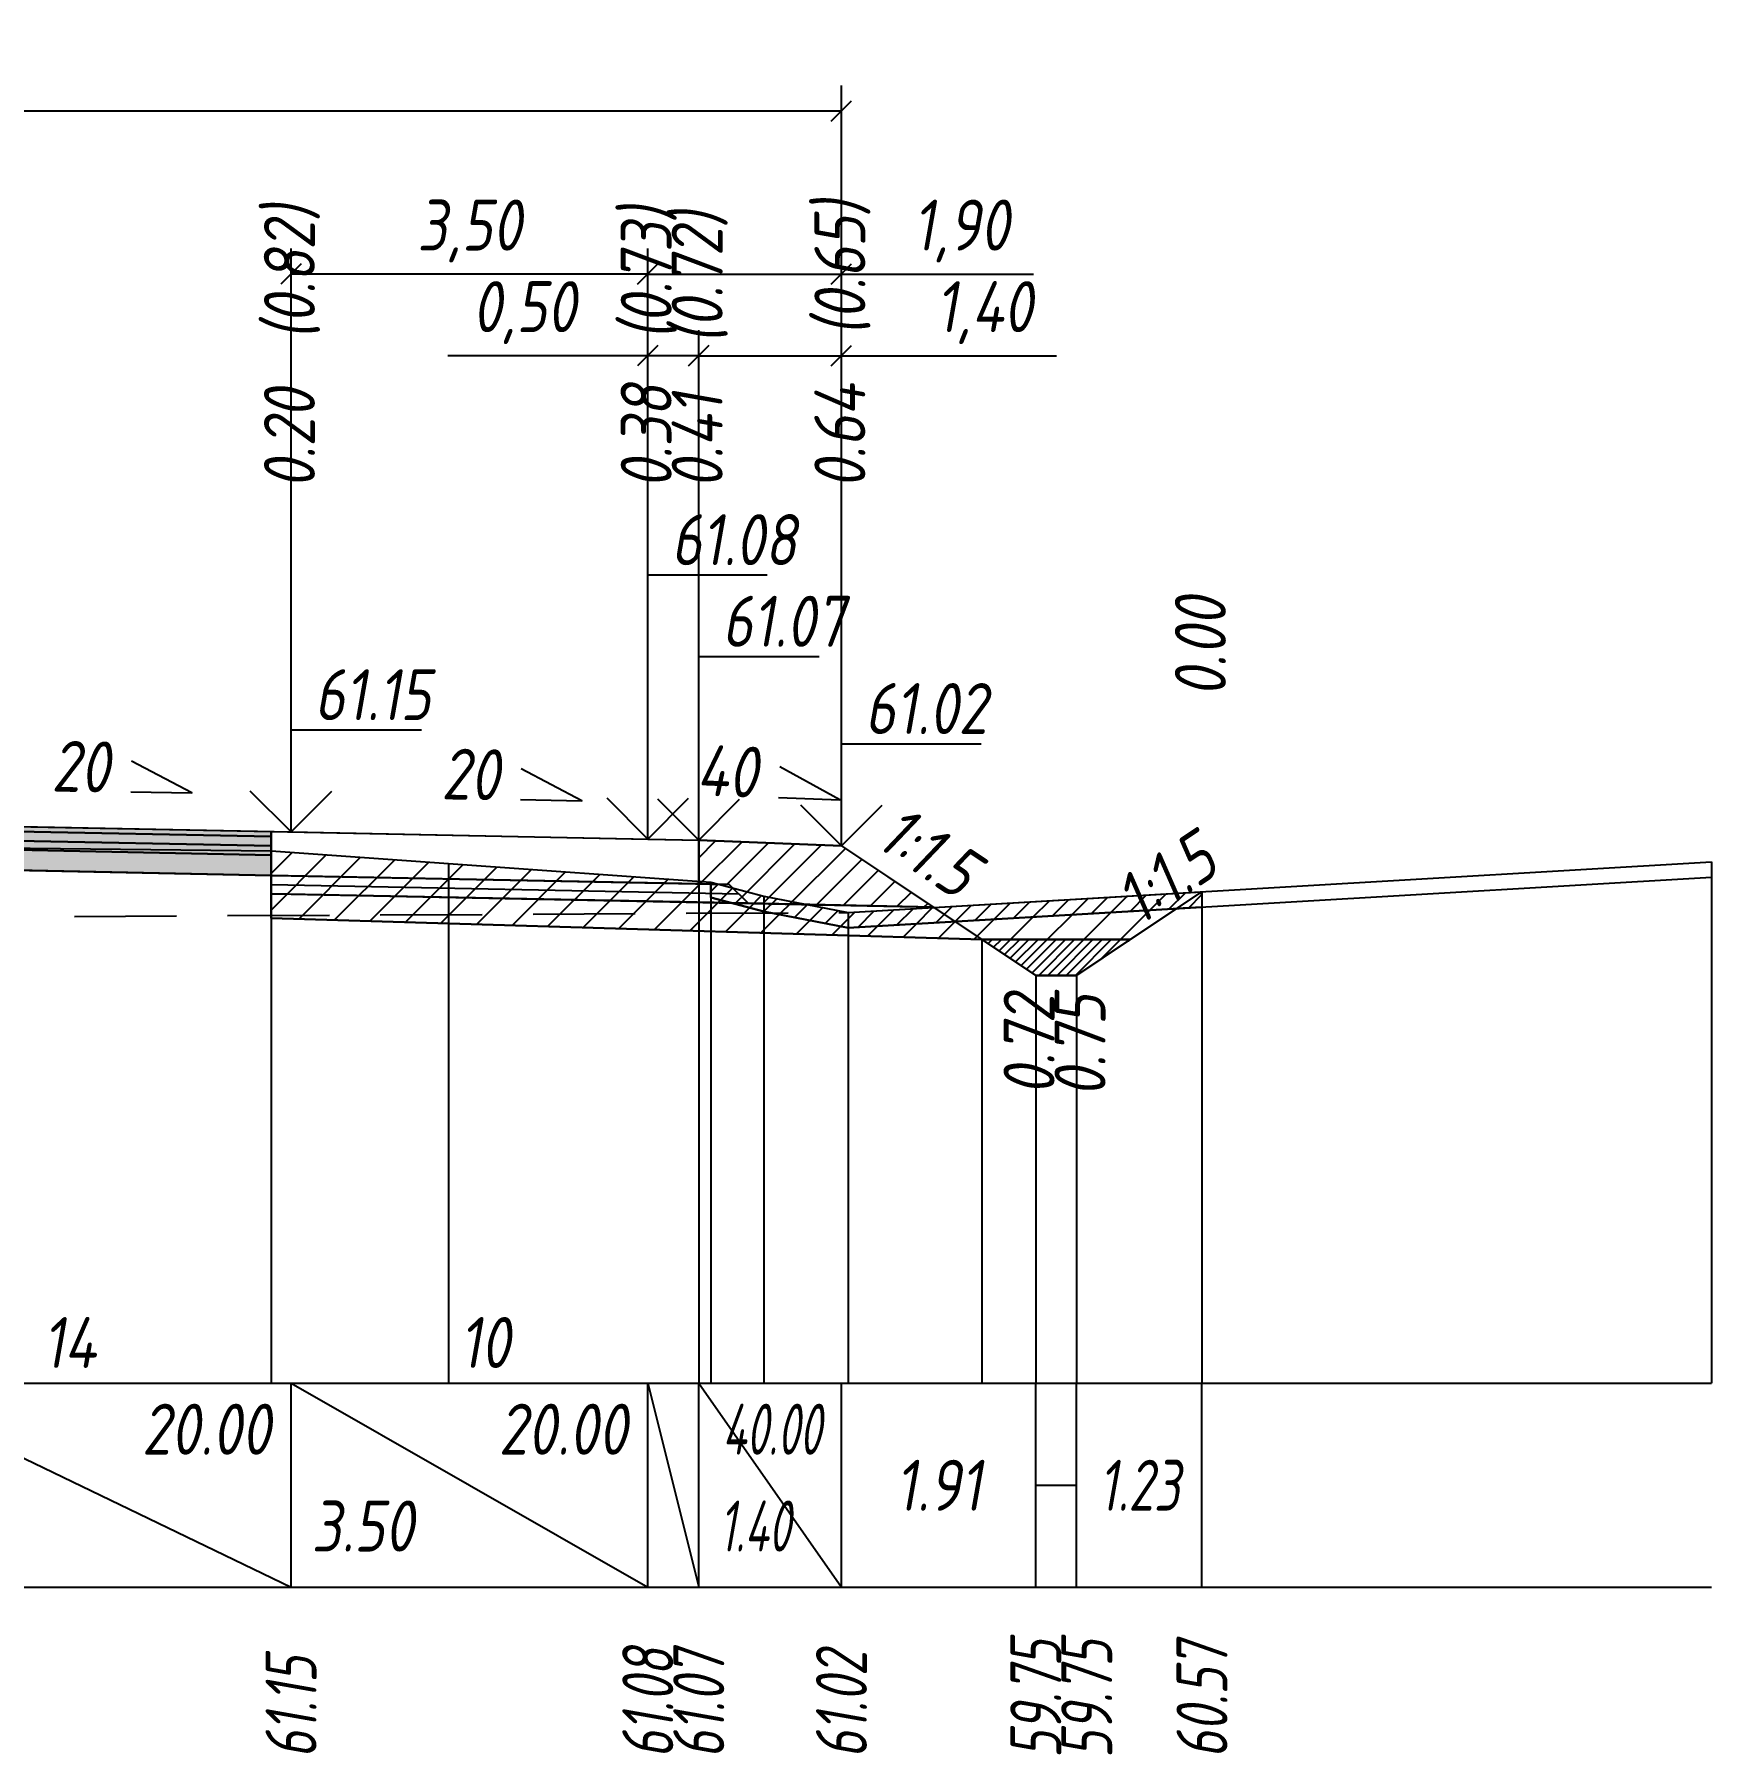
# Model space of a CAD drawing. Extents: x -717 to 1451, y -133302 to 233.
# Drawn here: x 166.6 to 248.8, y -53089.2 to -53004.9 of the extents above; entities that cross this region are included whole.
import ezdxf
from ezdxf.enums import TextEntityAlignment as Align

# ---------------------------------------------------------------- set-up
doc = ezdxf.new("R2010")
doc.units = 0
doc.linetypes.add('штриховая', pattern=[0.75, 0.5, -0.25])
for name, color, linetype in [('Интерполированный поперечник', 2, 'Continuous'), ('Код_514', 1, 'Continuous'), ('Контур_0', 7, 'Continuous'), ('Контур_2521', 7, 'Continuous'), ('Контур_2564', 7, 'Continuous'), ('Контур_2660', 7, 'Continuous'), ('Контур_2665', 7, 'Continuous'), ('Контур_400', 7, 'Continuous'), ('Контур_508', 7, 'Continuous'), ('Контур_512', 7, 'Continuous'), ('Контур_513', 7, 'Continuous'), ('Контур_818', 7, 'Continuous'), ('Красный поперечник', 1, 'Continuous'), ('Объём_2501', 7, 'Continuous'), ('Объём_2564', 7, 'Continuous'), ('Объём_2650', 7, 'Continuous'), ('Объём_2660', 7, 'Continuous'), ('Объём_2661', 7, 'Continuous'), ('Объём_2662', 7, 'Continuous'), ('Объём_2663', 7, 'Continuous'), ('Объём_2664', 7, 'Continuous'), ('Объём_2665', 7, 'Continuous'), ('Объём_2666', 7, 'Continuous'), ('Объём_2667', 7, 'Continuous'), ('Объём_2668', 7, 'Continuous'), ('Объём_2669', 7, 'Continuous'), ('Объём_2675', 7, 'Continuous'), ('Объём_2753', 7, 'Continuous'), ('Откосы', 7, 'Continuous'), ('Отметки покрытия', 7, 'Continuous'), ('Рабочие отметки', 7, 'Continuous'), ('Рабочие отметки доп.', 7, 'Continuous'), ('Слои выравнивания', 7, 'Continuous'), ('Таблица', 7, 'Continuous'), ('Уклоны проезжей части', 7, 'Continuous'), ('Черный поперечник', 3, 'Continuous')]:
    doc.layers.add(name, color=color, linetype=linetype)
for name, color, linetype, true_color in [('Контур_2540', 2, 'Continuous', 0xffff00), ('Контур_2560', 2, 'Continuous', 0xffff00), ('Контур_2561', 7, 'Continuous', 0xff8040), ('Контур_2562', 3, 'Continuous', 0x00ff00), ('Контур_2563', 7, 'Continuous', 0xff8000), ('Контур_2570', 7, 'Continuous', 0x80ff00), ('Контур_2725', 7, 'Continuous', 0x323232), ('Контур_2736', 4, 'Continuous', 0x00ffff), ('Контур_2737', 4, 'Continuous', 0x00ffff), ('Контур_2738', 4, 'Continuous', 0x00ffff), ('Контур_2739', 4, 'Continuous', 0x00ffff), ('Контур_2741', 4, 'Continuous', 0x00ffff), ('Контур_2742', 4, 'Continuous', 0x00ffff), ('Контур_2743', 4, 'Continuous', 0x00ffff), ('Контур_2744', 7, 'Continuous', 0xa4ffff), ('Контур_2745', 7, 'Continuous', 0xa4ffff), ('Контур_2747', 4, 'Continuous', 0x00ffff), ('Контур_2748', 4, 'Continuous', 0x00ffff), ('Контур_2749', 4, 'Continuous', 0x00ffff), ('Контур_2750', 4, 'Continuous', 0x00ffff), ('Контур_2751', 4, 'Continuous', 0x00ffff), ('Контур_2752', 4, 'Continuous', 0x00ffff), ('Контур_2760', 7, 'Continuous', 0x323232), ('Контур_2761', 7, 'Continuous', 0x323232), ('Контур_2762', 7, 'Continuous', 0x323232), ('Контур_2763', 7, 'Continuous', 0x323232), ('Контур_402', 7, 'Continuous', 0xff6464), ('Контур_703', 4, 'Continuous', 0x00ffff), ('Контур_705', 4, 'Continuous', 0x00ffff), ('Контур_707', 4, 'Continuous', 0x00ffff), ('Контур_720', 131, 'Continuous', 0xaaffff), ('Объём_2500', 7, 'Continuous', 0xc0c0c0), ('Объём_2520', 7, 'Continuous', 0x80ffff), ('Объём_2540', 2, 'Continuous', 0xffff00), ('Объём_2560', 2, 'Continuous', 0xffff00), ('Объём_2561', 7, 'Continuous', 0xff8040), ('Объём_2562', 3, 'Continuous', 0x00ff00), ('Объём_2563', 7, 'Continuous', 0xff8000), ('Объём_2570', 7, 'Continuous', 0x80ff00), ('Объём_2600', 7, 'Continuous', 0x808000), ('Объём_2620', 2, 'Continuous', 0xffff00), ('Объём_2746', 2, 'Continuous', 0xffff00)]:
    doc.layers.add(name, color=color, linetype=linetype, true_color=true_color)
doc.styles.get("Standard").update_dxf_attribs({"font": 'txt', "height": 2.5})
doc.styles.add('М', font='romand.shx', dxfattribs={"width": 0.8, "oblique": 10, "height": 2.5})
doc.dimstyles.new('ISO-25', dxfattribs={"dimtxt": 2.5, "dimasz": 2.5, "dimexe": 1.25, "dimexo": 0.625, "dimtad": 1, "dimtxsty": 'Standard', "dimcen": 2.5, "dimadec": 0, "dimazin": 0, "dimtfac": 1, "dimtmove": 0, "dimatfit": 3, "dimfxl": 1, "dimarcsym": 0})

# ---------------------------------------------------------------- blocks, each defined once
blk = doc.blocks.new('_Oblique')
at = {"color": 0, "linetype": 'ByBlock', "lineweight": -2}
blk.add_line((-0.5, -0.5), (0.5, 0.5), dxfattribs=at)
blk = doc.blocks.new('*D1266')
at = {"color": 0, "lineweight": -2, "transparency": 16777216}
for p, q in [((199.159, -53043.804), (199.159, -53019.364)), ((206.159, -53044.084), (206.159, -53019.364)), ((199.159, -53020.614), (206.159, -53020.614)), ((206.159, -53020.614), (216.703, -53020.614))]:
    blk.add_line(p, q, dxfattribs=at)
at = {"layer": 'Defpoints', "color": 0, "transparency": 16777216}
for p in [(206.159, -53020.614), (199.159, -53044.429), (206.159, -53044.709)]:
    blk.add_point(p, dxfattribs=at)
at = {"color": 0, "lineweight": -2, "transparency": 16777216, "rotation": 180}
blk.add_blockref('_Oblique', (199.159, -53020.614), dxfattribs=at)
at = {"color": 0, "lineweight": -2, "transparency": 16777216}
blk.add_blockref('_Oblique', (206.159, -53020.614), dxfattribs=at)
at = {"color": 0, "transparency": 16777216, "insert": (213.163, -53018.501), "char_height": 2.5, "width": 8.75, "attachment_point": 5, "style": 'М'}
blk.add_mtext('1,40', dxfattribs=at)
blk = doc.blocks.new('*D1268')
at = {"color": 0, "lineweight": -2, "transparency": 16777216}
for p, q in [((196.659, -53043.754), (196.659, -53019.364)), ((199.159, -53043.804), (199.159, -53019.364)), ((196.659, -53020.614), (186.843, -53020.614)), ((199.159, -53020.614), (196.659, -53020.614))]:
    blk.add_line(p, q, dxfattribs=at)
at = {"layer": 'Defpoints', "color": 0, "transparency": 16777216}
for p in [(199.159, -53020.614), (196.659, -53044.379), (199.159, -53044.429)]:
    blk.add_point(p, dxfattribs=at)
at = {"color": 0, "lineweight": -2, "transparency": 16777216, "rotation": 180}
blk.add_blockref('_Oblique', (196.659, -53020.614), dxfattribs=at)
at = {"color": 0, "lineweight": -2, "transparency": 16777216}
blk.add_blockref('_Oblique', (199.159, -53020.614), dxfattribs=at)
at = {"color": 0, "transparency": 16777216, "insert": (190.604, -53018.501), "char_height": 2.5, "width": 9.16667, "attachment_point": 5, "style": 'М'}
blk.add_mtext('0,50', dxfattribs=at)
blk = doc.blocks.new('*D1270')
at = {"color": 0, "lineweight": -2, "transparency": 16777216}
for p, q in [((179.159, -53043.404), (179.159, -53015.364)), ((196.659, -53043.754), (196.659, -53015.364)), ((196.659, -53016.614), (179.159, -53016.614))]:
    blk.add_line(p, q, dxfattribs=at)
at = {"layer": 'Defpoints', "color": 0, "transparency": 16777216}
for p in [(179.159, -53016.614), (179.159, -53044.029), (196.659, -53044.379)]:
    blk.add_point(p, dxfattribs=at)
at = {"color": 0, "lineweight": -2, "transparency": 16777216, "rotation": 180}
blk.add_blockref('_Oblique', (179.159, -53016.614), dxfattribs=at)
at = {"color": 0, "lineweight": -2, "transparency": 16777216}
blk.add_blockref('_Oblique', (196.659, -53016.614), dxfattribs=at)
at = {"color": 0, "transparency": 16777216, "insert": (187.909, -53014.501), "char_height": 2.5, "width": 9.58333, "attachment_point": 5, "style": 'М'}
blk.add_mtext('3,50', dxfattribs=at)
blk = doc.blocks.new('*D1271')
at = {"color": 0, "lineweight": -2, "transparency": 16777216}
for p, q in [((196.659, -53043.754), (196.659, -53015.364)), ((206.159, -53044.084), (206.159, -53015.364)), ((196.659, -53016.614), (206.159, -53016.614)), ((206.159, -53016.614), (215.575, -53016.614))]:
    blk.add_line(p, q, dxfattribs=at)
at = {"layer": 'Defpoints', "color": 0, "transparency": 16777216}
for p in [(196.659, -53016.614), (196.659, -53044.379), (206.159, -53044.709)]:
    blk.add_point(p, dxfattribs=at)
at = {"color": 0, "lineweight": -2, "transparency": 16777216, "rotation": 180}
blk.add_blockref('_Oblique', (196.659, -53016.614), dxfattribs=at)
at = {"color": 0, "lineweight": -2, "transparency": 16777216}
blk.add_blockref('_Oblique', (206.159, -53016.614), dxfattribs=at)
at = {"color": 0, "transparency": 16777216, "insert": (212.035, -53014.501), "char_height": 2.5, "width": 8.75, "attachment_point": 5, "style": 'М'}
blk.add_mtext('1,90', dxfattribs=at)
blk = doc.blocks.new('*D1273')
at = {"color": 0, "lineweight": -2, "transparency": 16777216}
for p, q in [((110.659, -53044.084), (110.659, -53007.364)), ((206.159, -53044.084), (206.159, -53007.364)), ((110.659, -53008.614), (206.159, -53008.614))]:
    blk.add_line(p, q, dxfattribs=at)
at = {"layer": 'Defpoints', "color": 0, "transparency": 16777216}
for p in [(206.159, -53008.614), (110.659, -53044.709), (206.159, -53044.709)]:
    blk.add_point(p, dxfattribs=at)
at = {"color": 0, "lineweight": -2, "transparency": 16777216, "rotation": 180}
blk.add_blockref('_Oblique', (110.659, -53008.614), dxfattribs=at)
at = {"color": 0, "lineweight": -2, "transparency": 16777216}
blk.add_blockref('_Oblique', (206.159, -53008.614), dxfattribs=at)
at = {"color": 0, "transparency": 16777216, "insert": (158.409, -53006.501), "char_height": 2.5, "width": 10.41667, "attachment_point": 5, "style": 'М'}
blk.add_mtext('19,10', dxfattribs=at)

msp = doc.modelspace()

# ---------------------------------------------------------------- hatches: boundary and pattern name
at = {"layer": 'Объём_2563'}
h = msp.add_hatch(dxfattribs=at)
h.set_pattern_fill('ANSI31', color=256, scale=0.3)
h.paths.add_polyline_path([(201.578, -53047.465), (200.659, -53046.546), (199.159, -53046.516), (199.159, -53044.366), (206.159, -53044.646), (210.659, -53047.646)])
at = {"layer": 'Объём_2570'}
h = msp.add_hatch(dxfattribs=at)
h.set_pattern_fill('ANSI31', color=256, scale=0.2)
h.paths.add_polyline_path([(223.844, -53047.647), (206.495, -53048.667), (202.357, -53047.87), (199.751, -53047.186), (199.751, -53046.436), (202.357, -53047.12), (206.495, -53047.917), (223.844, -53046.897)])
at = {"layer": 'Объём_2600'}
h = msp.add_hatch(dxfattribs=at)
h.set_pattern_fill('ANSI31', color=6, scale=0.4)
h.paths.add_polyline_path([(213.051, -53049.241), (178.177, -53048.194), (178.177, -53044.899), (186.884, -53045.513), (199.751, -53046.436), (199.751, -53047.186), (202.357, -53047.87), (206.495, -53048.667), (222.61, -53047.72), (220.329, -53049.241)])
h = msp.add_hatch(dxfattribs=at)
h.set_pattern_fill('HONEY', color=5, scale=0.3)
h.paths.add_polyline_path([(222.61, -53047.72), (223.844, -53046.897), (223.844, -53047.647)])
at = {"layer": 'Объём_2620'}
h = msp.add_hatch(dxfattribs=at)
h.set_pattern_fill('ANSI31', color=2, scale=0.1)
h.paths.add_polyline_path([(213.051, -53049.241), (220.329, -53049.241), (217.69, -53051), (215.69, -53051)])
at = {"layer": 'Слои выравнивания'}
for color, points in [(2, [(158.409, -53043.551), (164.894, -53043.681), (178.177, -53043.947), (178.177, -53044.197), (164.894, -53043.931), (158.409, -53043.801)]), (3, [(158.409, -53043.801), (164.894, -53043.931), (178.177, -53044.197), (178.177, -53044.647), (164.894, -53044.381), (158.409, -53044.251)]), (4, [(158.409, -53044.251), (164.894, -53044.381), (178.177, -53044.647), (178.177, -53045.097), (164.894, -53044.831), (158.409, -53044.701)]), (5, [(158.409, -53044.701), (164.894, -53044.831), (178.177, -53045.097), (178.177, -53046.097), (164.894, -53045.831), (158.409, -53045.701)])]:
    msp.add_hatch(color=color, dxfattribs=at).paths.add_polyline_path(points)

# ---------------------------------------------------------------- linework, layer by layer
at = {"layer": 'Интерполированный поперечник', "linetype": 'штриховая', "ltscale": 10, "flags": 128}
msp.add_lwpolyline([(93.539, -53048.476), (206.495, -53047.917)], dxfattribs=at)
at = {"layer": 'Код_514'}
for p, q in [((158.409, -53071), (179.159, -53081)), ((179.159, -53081), (179.159, -53071)), ((179.159, -53071), (196.659, -53081)), ((196.659, -53081), (196.659, -53071)), ((196.659, -53071), (199.159, -53081)), ((199.159, -53081), (199.159, -53071)), ((199.159, -53071), (206.159, -53081)), ((206.159, -53081), (206.159, -53071)), ((215.69, -53081), (215.69, -53071)), ((217.69, -53081), (217.69, -53071)), ((223.844, -53081), (223.844, -53071)), ((215.69, -53076), (217.69, -53076))]:
    msp.add_line(p, q, dxfattribs=at)
at = {"layer": 'Контур_0', "flags": 128}
for points in [[(178.177, -53043.947), (199.159, -53044.366), (199.159, -53046.516), (178.177, -53046.097), (178.177, -53043.947), (178.177, -53043.947)], [(206.159, -53044.646), (210.695, -53047.67), (210.695, -53047.67), (210.695, -53047.67), (210.695, -53047.67), (210.695, -53047.67), (210.695, -53047.67), (210.695, -53047.67), (210.695, -53047.67), (210.695, -53047.67), (210.695, -53047.67), (210.695, -53047.67), (210.695, -53047.67), (210.695, -53047.67), (210.695, -53047.67), (215.69, -53051)], [(206.159, -53044.646), (210.695, -53047.67), (210.695, -53047.67), (210.695, -53047.67), (210.695, -53047.67), (210.695, -53047.67), (210.695, -53047.67), (210.695, -53047.67), (210.695, -53047.67), (210.695, -53047.67), (210.695, -53047.67), (210.695, -53047.67), (210.695, -53047.67), (210.695, -53047.67), (210.695, -53047.67), (215.69, -53051), (217.69, -53051), (223.844, -53046.897), (223.844, -53046.897), (223.844, -53046.897), (223.844, -53046.897), (223.844, -53046.897), (223.844, -53046.897), (223.844, -53046.897), (223.844, -53046.897), (223.844, -53046.897), (223.844, -53046.897), (223.844, -53046.897), (223.844, -53046.897), (223.844, -53046.897)], [(179.159, -53046.116), (200.659, -53046.546), (201.578, -53047.465), (178.177, -53046.997), (178.177, -53046.097), (179.159, -53046.116), (179.159, -53046.116)], [(199.159, -53046.516), (200.659, -53046.546), (201.578, -53047.465), (210.659, -53047.646)]]:
    msp.add_lwpolyline(points, dxfattribs=at)
at = {"layer": 'Контур_2521', "color": 250, "flags": 128}
msp.add_lwpolyline([(178.177, -53046.547), (201.118, -53047.006)], dxfattribs=at)
at = {"layer": 'Контур_2540', "flags": 128}
msp.add_lwpolyline([(179.159, -53047.016), (210.659, -53047.646), (213.051, -53049.241), (178.177, -53048.194), (178.177, -53046.997), (179.159, -53047.016), (179.159, -53047.016)], dxfattribs=at)
at = {"layer": 'Контур_2560', "flags": 128}
msp.add_lwpolyline([(199.159, -53044.366), (206.159, -53044.646), (206.159, -53044.646), (206.159, -53044.646)], dxfattribs=at)
at = {"layer": 'Контур_2561', "flags": 128}
msp.add_lwpolyline([(199.159, -53044.366), (199.159, -53044.366), (206.159, -53044.646), (206.159, -53044.646), (199.159, -53044.366)], dxfattribs=at)
at = {"layer": 'Контур_2562', "flags": 128}
msp.add_lwpolyline([(206.159, -53044.646), (206.159, -53044.646), (206.159, -53044.646), (206.159, -53044.646), (206.159, -53044.646)], dxfattribs=at)
at = {"layer": 'Контур_2563', "flags": 128}
msp.add_lwpolyline([(201.578, -53047.465), (200.659, -53046.546), (199.159, -53046.516), (199.159, -53044.366), (206.159, -53044.646), (210.659, -53047.646), (201.578, -53047.465), (201.578, -53047.465)], dxfattribs=at)
at = {"layer": 'Контур_2564', "flags": 128}
msp.add_lwpolyline([(199.159, -53044.366), (206.159, -53044.646)], dxfattribs=at)
at = {"layer": 'Контур_2570', "flags": 128}
msp.add_lwpolyline([(80, -53049.768), (84.147, -53049.584), (90.892, -53049.401), (93.539, -53049.226), (93.539, -53049.226), (101.119, -53048.213), (108.98, -53047.408), (108.98, -53046.658), (123.804, -53045.727), (133.568, -53045.136), (142.46, -53044.927), (155.696, -53044.609), (158.409, -53044.651), (164.894, -53044.75), (178.177, -53044.899), (186.884, -53045.513), (199.751, -53046.436), (199.751, -53047.186), (202.357, -53047.87), (206.495, -53048.667), (206.495, -53048.667), (248.844, -53046.177)], dxfattribs=at)
at = {"layer": 'Контур_2660', "flags": 128}
msp.add_lwpolyline([(178.177, -53048.194), (213.051, -53049.241)], dxfattribs=at)
at = {"layer": 'Контур_2665', "flags": 128}
msp.add_lwpolyline([(206.159, -53044.646), (206.159, -53044.646)], dxfattribs=at)
at = {"layer": 'Контур_2725', "flags": 128}
msp.add_lwpolyline([(133.568, -53046.198), (137.659, -53046.116), (142.46, -53046.02), (155.696, -53045.756), (158.409, -53045.701), (164.894, -53045.831), (178.177, -53046.097)], dxfattribs=at)
at = {"layer": 'Контур_2736', "flags": 128}
for points in [[(206.159, -53044.646), (210.695, -53047.67)], [(210.695, -53047.67), (215.69, -53051)]]:
    msp.add_lwpolyline(points, dxfattribs=at)
at = {"layer": 'Контур_2737', "flags": 128}
msp.add_lwpolyline([(210.695, -53047.67), (210.695, -53047.67)], dxfattribs=at)
at = {"layer": 'Контур_2738', "flags": 128}
msp.add_lwpolyline([(210.695, -53047.67), (210.695, -53047.67)], dxfattribs=at)
at = {"layer": 'Контур_2739', "flags": 128}
msp.add_lwpolyline([(210.695, -53047.67), (210.695, -53047.67)], dxfattribs=at)
at = {"layer": 'Контур_2741', "flags": 128}
msp.add_lwpolyline([(223.844, -53046.897), (223.844, -53046.897)], dxfattribs=at)
at = {"layer": 'Контур_2742', "flags": 128}
msp.add_lwpolyline([(223.844, -53046.897), (223.844, -53046.897)], dxfattribs=at)
at = {"layer": 'Контур_2743', "flags": 128}
msp.add_lwpolyline([(223.844, -53046.897), (223.844, -53046.897)], dxfattribs=at)
at = {"layer": 'Контур_2744', "flags": 128}
msp.add_lwpolyline([(223.844, -53046.897), (223.844, -53046.897)], dxfattribs=at)
msp.add_lwpolyline([(223.844, -53046.897), (223.844, -53046.897)], dxfattribs=at)
msp.add_lwpolyline([(223.844, -53046.897), (223.844, -53046.897)], dxfattribs=at)
msp.add_lwpolyline([(223.844, -53046.897), (223.844, -53046.897)], dxfattribs=at)
msp.add_lwpolyline([(223.844, -53046.897), (223.844, -53046.897)], dxfattribs=at)
msp.add_lwpolyline([(223.844, -53046.897), (223.844, -53046.897)], dxfattribs=at)
at = {"layer": 'Контур_2745', "flags": 128}
msp.add_lwpolyline([(210.695, -53047.67), (210.695, -53047.67)], dxfattribs=at)
msp.add_lwpolyline([(210.695, -53047.67), (210.695, -53047.67)], dxfattribs=at)
msp.add_lwpolyline([(210.695, -53047.67), (210.695, -53047.67)], dxfattribs=at)
msp.add_lwpolyline([(210.695, -53047.67), (210.695, -53047.67)], dxfattribs=at)
msp.add_lwpolyline([(210.695, -53047.67), (210.695, -53047.67)], dxfattribs=at)
msp.add_lwpolyline([(210.695, -53047.67), (210.695, -53047.67)], dxfattribs=at)
at = {"layer": 'Контур_2747', "flags": 128}
msp.add_lwpolyline([(210.695, -53047.67), (210.695, -53047.67)], dxfattribs=at)
at = {"layer": 'Контур_2748', "flags": 128}
msp.add_lwpolyline([(210.695, -53047.67), (210.695, -53047.67)], dxfattribs=at)
at = {"layer": 'Контур_2749', "flags": 128}
msp.add_lwpolyline([(210.695, -53047.67), (210.695, -53047.67)], dxfattribs=at)
at = {"layer": 'Контур_2750', "flags": 128}
msp.add_lwpolyline([(223.844, -53046.897), (223.844, -53046.897)], dxfattribs=at)
at = {"layer": 'Контур_2751', "flags": 128}
msp.add_lwpolyline([(223.844, -53046.897), (223.844, -53046.897)], dxfattribs=at)
at = {"layer": 'Контур_2752', "flags": 128}
msp.add_lwpolyline([(223.844, -53046.897), (223.844, -53046.897)], dxfattribs=at)
at = {"layer": 'Контур_2760', "flags": 128}
msp.add_lwpolyline([(133.568, -53044.048), (137.659, -53043.966), (142.46, -53043.87), (155.696, -53043.606), (158.409, -53043.551), (164.894, -53043.681), (178.177, -53043.947)], dxfattribs=at)
at = {"layer": 'Контур_2761', "flags": 128}
msp.add_lwpolyline([(133.568, -53044.298), (137.659, -53044.216), (142.46, -53044.12), (155.696, -53043.856), (158.409, -53043.801), (164.894, -53043.931), (178.177, -53044.197)], dxfattribs=at)
at = {"layer": 'Контур_2762', "flags": 128}
msp.add_lwpolyline([(133.568, -53044.748), (137.659, -53044.666), (142.46, -53044.57), (155.696, -53044.306), (158.409, -53044.251), (164.894, -53044.381), (178.177, -53044.647)], dxfattribs=at)
at = {"layer": 'Контур_2763', "flags": 128}
msp.add_lwpolyline([(133.568, -53045.198), (137.659, -53045.116), (142.46, -53045.02), (155.696, -53044.756), (158.409, -53044.701), (164.894, -53044.831), (178.177, -53045.097)], dxfattribs=at)
at = {"layer": 'Контур_400', "flags": 128}
msp.add_lwpolyline([(158.409, -53043.551), (179.159, -53043.966), (196.659, -53044.316), (196.659, -53044.316), (196.659, -53044.316), (196.659, -53044.316), (196.659, -53044.316), (196.659, -53044.316), (199.159, -53044.366)], dxfattribs=at)
at = {"layer": 'Контур_402', "flags": 128}
msp.add_lwpolyline([(105, -53049.204), (133.568, -53048.347), (133.568, -53046.198), (158.409, -53045.701), (178.177, -53046.097), (178.177, -53048.194), (213.051, -53049.241)], dxfattribs=at)
at = {"layer": 'Контур_508', "flags": 128}
msp.add_lwpolyline([(105, -53049.204), (133.568, -53048.347), (133.568, -53046.198), (158.409, -53045.701), (178.177, -53046.097), (178.177, -53048.194), (213.051, -53049.241), (215.69, -53051), (217.69, -53051), (223.844, -53046.897)], dxfattribs=at)
at = {"layer": 'Контур_512', "flags": 128}
msp.add_lwpolyline([(178.177, -53048.194), (213.051, -53049.241), (215.69, -53051), (217.69, -53051), (223.844, -53046.897)], dxfattribs=at)
at = {"layer": 'Контур_513', "flags": 128}
msp.add_lwpolyline([(105, -53049.204), (133.568, -53048.347), (133.568, -53046.198), (158.409, -53045.701), (178.177, -53046.097), (178.177, -53048.194), (213.051, -53049.241), (215.69, -53051), (217.69, -53051), (223.844, -53046.897)], dxfattribs=at)
at = {"layer": 'Контур_703', "flags": 128}
msp.add_lwpolyline([(206.159, -53044.646), (210.695, -53047.67)], dxfattribs=at)
at = {"layer": 'Контур_705', "flags": 128}
msp.add_lwpolyline([(210.695, -53047.67), (210.695, -53047.67)], dxfattribs=at)
at = {"layer": 'Контур_707', "flags": 128}
msp.add_lwpolyline([(217.69, -53051), (223.844, -53046.897)], dxfattribs=at)
at = {"layer": 'Контур_720', "flags": 128}
msp.add_lwpolyline([(215.69, -53051), (217.69, -53051)], dxfattribs=at)
at = {"layer": 'Контур_818', "flags": 128}
msp.add_lwpolyline([(105, -53047.816), (108.98, -53047.408), (108.98, -53046.658), (123.804, -53045.727), (133.568, -53045.136), (142.46, -53044.927), (155.696, -53044.609), (158.409, -53044.651), (164.894, -53044.75), (178.177, -53044.899), (186.884, -53045.513), (199.751, -53046.436), (199.751, -53047.186), (202.357, -53047.87), (206.495, -53048.667), (206.495, -53048.667), (223.844, -53047.647)], dxfattribs=at)
at = {"layer": 'Красный поперечник'}
for p, q in [((158.409, -53043.551), (179.159, -53043.966)), ((179.159, -53043.966), (196.659, -53044.316)), ((196.659, -53044.316), (199.159, -53044.366)), ((199.159, -53044.366), (206.159, -53044.646)), ((206.159, -53044.646), (215.69, -53051)), ((217.69, -53051), (223.844, -53046.897)), ((223.844, -53046.897), (223.844, -53071)), ((178.177, -53048.194), (178.177, -53071)), ((213.051, -53049.241), (213.051, -53071)), ((215.69, -53051), (215.69, -53071)), ((215.69, -53051), (217.69, -53051)), ((217.69, -53051), (217.69, -53071))]:
    msp.add_line(p, q, dxfattribs=at)
at = {"layer": 'Объём_2500', "flags": 128}
msp.add_lwpolyline([(178.177, -53043.947), (199.159, -53044.366), (199.159, -53046.516), (178.177, -53046.097), (178.177, -53043.947), (178.177, -53043.947)], dxfattribs=at)
at = {"layer": 'Объём_2501', "flags": 128}
msp.add_lwpolyline([(158.409, -53043.551), (179.159, -53043.966), (196.659, -53044.316), (196.659, -53044.316), (196.659, -53044.316), (196.659, -53044.316), (196.659, -53044.316), (196.659, -53044.316), (199.159, -53044.366)], dxfattribs=at)
at = {"layer": 'Объём_2520', "color": 250, "flags": 128}
msp.add_lwpolyline([(179.159, -53046.116), (200.659, -53046.546), (201.578, -53047.465), (178.177, -53046.997), (178.177, -53046.097), (179.159, -53046.116), (179.159, -53046.116)], dxfattribs=at)
at = {"layer": 'Объём_2540', "flags": 128}
msp.add_lwpolyline([(179.159, -53047.016), (210.659, -53047.646), (213.051, -53049.241), (178.177, -53048.194), (178.177, -53046.997), (179.159, -53047.016), (179.159, -53047.016)], dxfattribs=at)
at = {"layer": 'Объём_2560', "flags": 128}
msp.add_lwpolyline([(199.159, -53044.366), (206.159, -53044.646), (206.159, -53044.646), (206.159, -53044.646)], dxfattribs=at)
at = {"layer": 'Объём_2561', "flags": 128}
msp.add_lwpolyline([(199.159, -53044.366), (199.159, -53044.366), (206.159, -53044.646), (206.159, -53044.646), (199.159, -53044.366)], dxfattribs=at)
at = {"layer": 'Объём_2562', "flags": 128}
msp.add_lwpolyline([(206.159, -53044.646), (206.159, -53044.646), (206.159, -53044.646), (206.159, -53044.646), (206.159, -53044.646)], dxfattribs=at)
at = {"layer": 'Объём_2563', "color": 250, "flags": 128}
msp.add_lwpolyline([(201.578, -53047.465), (200.659, -53046.546), (199.159, -53046.516), (199.159, -53044.366), (206.159, -53044.646), (210.659, -53047.646), (201.578, -53047.465), (201.578, -53047.465)], dxfattribs=at)
at = {"layer": 'Объём_2564', "flags": 128}
msp.add_lwpolyline([(199.159, -53044.366), (206.159, -53044.646)], dxfattribs=at)
at = {"layer": 'Объём_2570', "flags": 128}
msp.add_lwpolyline([(223.844, -53047.647), (206.495, -53048.667), (202.357, -53047.87), (199.751, -53047.186), (199.751, -53046.436), (202.357, -53047.12), (206.495, -53047.917), (223.844, -53046.897), (223.844, -53047.647), (223.844, -53047.647)], dxfattribs=at)
at = {"layer": 'Объём_2600', "color": 5, "flags": 128}
msp.add_lwpolyline([(222.61, -53047.72), (223.844, -53046.897), (223.844, -53047.647), (222.61, -53047.72), (222.61, -53047.72)], dxfattribs=at)
at = {"layer": 'Объём_2620', "flags": 128}
msp.add_lwpolyline([(213.051, -53049.241), (220.329, -53049.241), (217.69, -53051), (215.69, -53051), (213.051, -53049.241), (213.051, -53049.241)], dxfattribs=at)
at = {"layer": 'Объём_2650', "color": 6, "flags": 128}
msp.add_lwpolyline([(213.051, -53049.241), (178.177, -53048.194), (178.177, -53044.899), (186.884, -53045.513), (199.751, -53046.436), (199.751, -53047.186), (202.357, -53047.87), (206.495, -53048.667), (222.61, -53047.72), (220.329, -53049.241), (213.051, -53049.241), (213.051, -53049.241)], dxfattribs=at)
at = {"layer": 'Объём_2660', "flags": 128}
msp.add_lwpolyline([(178.177, -53048.194), (213.051, -53049.241)], dxfattribs=at)
at = {"layer": 'Объём_2661', "flags": 128}
msp.add_lwpolyline([(206.159, -53044.646), (210.695, -53047.67), (213.051, -53049.241)], dxfattribs=at)
at = {"layer": 'Объём_2662', "flags": 128}
msp.add_lwpolyline([(220.329, -53049.241), (223.844, -53046.897)], dxfattribs=at)
at = {"layer": 'Объём_2663', "flags": 128}
for points in [[(213.051, -53049.241), (215.69, -53051)], [(217.69, -53051), (220.329, -53049.241)]]:
    msp.add_lwpolyline(points, dxfattribs=at)
at = {"layer": 'Объём_2664', "flags": 128}
msp.add_lwpolyline([(215.69, -53051), (217.69, -53051)], dxfattribs=at)
at = {"layer": 'Объём_2665', "flags": 128}
msp.add_lwpolyline([(206.159, -53044.646), (206.159, -53044.646)], dxfattribs=at)
at = {"layer": 'Объём_2666', "flags": 128}
for points in [[(206.159, -53044.646), (210.695, -53047.67)], [(210.695, -53047.67), (213.051, -53049.241)]]:
    msp.add_lwpolyline(points, dxfattribs=at)
at = {"layer": 'Объём_2667', "flags": 128}
for points in [[(223.844, -53046.897), (223.844, -53046.897)], [(210.695, -53047.67), (210.695, -53047.67)]]:
    msp.add_lwpolyline(points, dxfattribs=at)
at = {"layer": 'Объём_2668', "flags": 128}
for points in [[(223.844, -53046.897), (223.844, -53046.897)], [(210.695, -53047.67), (210.695, -53047.67)]]:
    msp.add_lwpolyline(points, dxfattribs=at)
at = {"layer": 'Объём_2669', "flags": 128}
for points in [[(223.844, -53046.897), (223.844, -53046.897)], [(210.695, -53047.67), (210.695, -53047.67)]]:
    msp.add_lwpolyline(points, dxfattribs=at)
at = {"layer": 'Объём_2675', "flags": 128}
for points in [[(223.844, -53046.897), (223.844, -53046.897)], [(223.844, -53046.897), (223.844, -53046.897)], [(223.844, -53046.897), (223.844, -53046.897)], [(223.844, -53046.897), (223.844, -53046.897)], [(223.844, -53046.897), (223.844, -53046.897)], [(223.844, -53046.897), (223.844, -53046.897)], [(210.695, -53047.67), (210.695, -53047.67)], [(210.695, -53047.67), (210.695, -53047.67)], [(210.695, -53047.67), (210.695, -53047.67)], [(210.695, -53047.67), (210.695, -53047.67)], [(210.695, -53047.67), (210.695, -53047.67)], [(210.695, -53047.67), (210.695, -53047.67)]]:
    msp.add_lwpolyline(points, dxfattribs=at)
at = {"layer": 'Объём_2746', "flags": 128}
msp.add_lwpolyline([(186.884, -53045.513), (199.751, -53046.436), (199.751, -53047.186), (202.357, -53047.87), (206.495, -53048.667), (211.729, -53048.359), (213.051, -53049.241), (178.177, -53048.194), (178.177, -53044.899), (186.884, -53045.513), (186.884, -53045.513)], dxfattribs=at)
at = {"layer": 'Объём_2753', "flags": 128}
msp.add_lwpolyline([(178.177, -53043.947), (178.177, -53043.947)], dxfattribs=at)
at = {"layer": 'Откосы', "color": 1, "flags": 128}
for points in [[(171.297, -53041.992), (174.297, -53042.052), (171.327, -53040.492)], [(203.076, -53042.27), (206.073, -53042.39), (203.136, -53040.772)], [(190.422, -53042.375), (193.422, -53042.435), (190.452, -53040.875)]]:
    msp.add_lwpolyline(points, dxfattribs=at)
at = {"layer": 'Отметки покрытия', "color": 1}
for p, q in [((196.659, -53044.316), (196.659, -53031.366)), ((196.659, -53031.366), (202.509, -53031.366)), ((199.159, -53044.366), (199.159, -53035.366)), ((199.159, -53035.366), (205.059, -53035.366)), ((179.159, -53043.966), (179.159, -53038.966)), ((179.159, -53038.966), (185.559, -53038.966)), ((206.159, -53044.646), (206.159, -53039.646)), ((206.159, -53039.646), (213.009, -53039.646)), ((179.159, -53043.966), (177.159, -53041.966)), ((179.159, -53043.966), (181.159, -53041.966)), ((196.659, -53044.316), (194.659, -53042.316)), ((196.659, -53044.316), (198.659, -53042.316)), ((199.159, -53044.366), (197.159, -53042.366)), ((199.159, -53044.366), (201.159, -53042.366)), ((206.159, -53044.646), (204.159, -53042.646)), ((206.159, -53044.646), (208.159, -53042.646))]:
    msp.add_line(p, q, dxfattribs=at)
at = {"layer": 'Слои выравнивания'}
for p, q in [((178.177, -53043.947), (178.177, -53071)), ((199.159, -53044.366), (199.159, -53071))]:
    msp.add_line(p, q, dxfattribs=at)
at = {"layer": 'Слои выравнивания', "color": 2, "flags": 128}
msp.add_lwpolyline([(158.409, -53043.551), (164.894, -53043.681), (178.177, -53043.947), (178.177, -53044.197), (164.894, -53043.931), (158.409, -53043.801)], close=True, dxfattribs=at)
at = {"layer": 'Слои выравнивания', "color": 3, "flags": 128}
msp.add_lwpolyline([(158.409, -53043.801), (164.894, -53043.931), (178.177, -53044.197), (178.177, -53044.647), (164.894, -53044.381), (158.409, -53044.251)], close=True, dxfattribs=at)
at = {"layer": 'Слои выравнивания', "color": 4, "flags": 128}
msp.add_lwpolyline([(158.409, -53044.251), (164.894, -53044.381), (178.177, -53044.647), (178.177, -53045.097), (164.894, -53044.831), (158.409, -53044.701)], close=True, dxfattribs=at)
at = {"layer": 'Слои выравнивания', "color": 5, "flags": 128}
msp.add_lwpolyline([(158.409, -53044.701), (164.894, -53044.831), (178.177, -53045.097), (178.177, -53046.097), (164.894, -53045.831), (158.409, -53045.701)], close=True, dxfattribs=at)
at = {"layer": 'Таблица'}
for p, q in [((80, -53071), (248.844, -53071)), ((80, -53081), (248.844, -53081))]:
    msp.add_line(p, q, dxfattribs=at)
at = {"layer": 'Черный поперечник', "color": 7}
for p, q in [((178.177, -53044.899), (178.177, -53071)), ((186.884, -53045.513), (186.884, -53071)), ((248.844, -53045.427), (248.844, -53071)), ((199.751, -53046.436), (199.751, -53071)), ((202.357, -53047.12), (202.357, -53071)), ((206.495, -53047.917), (206.495, -53071))]:
    msp.add_line(p, q, dxfattribs=at)
at = {"layer": 'Черный поперечник', "flags": 128}
msp.add_lwpolyline([(80, -53049.018), (84.147, -53048.834), (90.892, -53048.651), (93.539, -53048.476), (101.119, -53047.463), (108.98, -53046.658), (123.804, -53045.727), (133.568, -53045.136), (142.46, -53044.927), (155.696, -53044.609), (158.409, -53044.651), (164.894, -53044.75), (178.177, -53044.899), (186.884, -53045.513), (199.751, -53046.436), (202.357, -53047.12), (206.495, -53047.917), (248.844, -53045.427)], dxfattribs=at)

# ---------------------------------------------------------------- texts
at = {"layer": 'Код_514', "style": 'М', "oblique": 10}
for s, width, p in [('20.00', 0.8, (178.159, -53072)), ('20.00', 0.8, (195.659, -53072)), ('40.00', 0.6, (205.159, -53072))]:
    msp.add_text(s, height=2.5, dxfattribs=dict(at, width=width)).set_placement(p, align=Align.TOP_RIGHT)
for s, width, p in [('1.91', 0.8, (210.924, -53076)), ('1.23', 0.7, (220.767, -53076))]:
    msp.add_text(s, height=2.5, dxfattribs=dict(at, width=width)).set_placement(p, align=Align.MIDDLE_CENTER)
for s, width, p in [('3.50', 0.8, (180.159, -53080)), ('1.40', 0.6, (200.159, -53080))]:
    msp.add_text(s, height=2.5, dxfattribs=dict(at, width=width)).set_placement(p, align=Align.BOTTOM_LEFT)
at = {"layer": 'Код_514', "style": 'М', "oblique": 10, "width": 0.7}
for s, p in [('61.08', (196.659, -53089.382)), ('61.07', (199.159, -53089.382)), ('59.75', (215.69, -53089.382)), ('59.75', (218.19, -53089.382)), ('60.57', (223.844, -53089.382)), ('61.15', (179.159, -53089.382)), ('61.02', (206.159, -53089.382))]:
    msp.add_text(s, height=2.5, rotation=90, dxfattribs=at).set_placement(p, align=Align.MIDDLE_LEFT)
at = {"layer": 'Отметки покрытия', "color": 1, "style": 'М', "oblique": 10, "width": 0.8}
for s, p in [('61.08', (197.8, -53031.635)), ('61.07', (200.3, -53035.635)), ('61.15', (180.3, -53039.235)), ('61.02', (207.3, -53039.915))]:
    msp.add_text(s, height=2.5, dxfattribs=at).set_placement(p, align=Align.BOTTOM_LEFT)
at = {"layer": 'Рабочие отметки', "color": 1, "style": 'М', "oblique": 10, "width": 0.8}
for s, p in [('0.20', (179.081, -53027.116)), ('0.38', (196.581, -53027.116)), ('0.64', (206.081, -53027.116)), ('0.41', (199.081, -53027.116)), ('0.00', (223.766, -53037.328))]:
    msp.add_text(s, height=2.5, rotation=90, dxfattribs=at).set_placement(p, align=Align.MIDDLE_LEFT)
for s, p in [('0.72', (215.362, -53051.931)), ('0.75', (217.862, -53051.931))]:
    msp.add_text(s, height=2.5, rotation=90, dxfattribs=at).set_placement(p, align=Align.MIDDLE_RIGHT)
at = {"layer": 'Рабочие отметки доп.', "color": 1, "style": 'М', "oblique": 10, "width": 0.8}
for s, p in [('(0.65)', (206.081, -53019.616)), ('(0.82)', (179.081, -53019.816)), ('(0.73)', (196.581, -53019.816)), ('(0.72)', (199.081, -53020.016))]:
    msp.add_text(s, height=2.5, rotation=90, dxfattribs=at).set_placement(p, align=Align.MIDDLE_LEFT)
at = {"layer": 'Слои выравнивания', "style": 'М', "oblique": 10, "width": 0.8}
for s, p in [('14', (168.293, -53071)), ('10', (188.668, -53071))]:
    msp.add_text(s, height=2.5, dxfattribs=at).set_placement(p, align=Align.BOTTOM_CENTER)
at = {"layer": 'Уклоны проезжей части', "color": 1, "style": 'М', "oblique": 10, "width": 0.8}
for s, rotation, p in [('20', 358.85423, (168.804, -53042.759)), ('20', 358.85423, (187.929, -53043.142)), ('40', 357.70938, (200.484, -53042.986)), ('1:1.5', 326.30994, (209.366, -53046.6)), ('1:1.5', 33.69007, (223.213, -53047.882))]:
    msp.add_text(s, height=2.5, rotation=rotation, dxfattribs=at).set_placement(p, align=Align.BOTTOM_CENTER)

# ---------------------------------------------------------------- dimensions: what is measured, and where the dimension line sits
at = {"color": 5}
dim = msp.add_linear_dim(base=(206.159, -53008.614), p1=(110.659, -53044.709), p2=(206.159, -53044.709), angle=180, dimstyle='ISO-25', override={"dimasz": 1, "dimlfac": 0.2, "dimzin": 0, "dimtxsty": 'М', "dimblk1": 'Oblique', "dimblk2": 'Oblique', "dimsah": 1}, dxfattribs=at)
dim.commit()
dim.dimension.update_dxf_attribs({"geometry": '*D1273', "text_midpoint": (158.409, -53006.501)})
dim = msp.add_linear_dim(base=(179.159, -53016.614), p1=(196.659, -53044.379), p2=(179.159, -53044.029), dimstyle='ISO-25', override={"dimasz": 1, "dimlfac": 0.2, "dimzin": 0, "dimtxsty": 'М', "dimblk1": 'Oblique', "dimblk2": 'Oblique', "dimsah": 1}, dxfattribs=at)
dim.commit()
dim.dimension.update_dxf_attribs({"geometry": '*D1270', "text_midpoint": (187.909, -53014.501)})
dim = msp.add_linear_dim(base=(196.659, -53016.614), p1=(206.159, -53044.709), p2=(196.659, -53044.379), dimstyle='ISO-25', override={"dimasz": 1, "dimlfac": 0.2, "dimzin": 0, "dimtxsty": 'М', "dimblk1": 'Oblique', "dimblk2": 'Oblique', "dimsah": 1}, dxfattribs=at)
dim.commit()
dim.dimension.update_dxf_attribs({"geometry": '*D1271', "text_midpoint": (212.035, -53016.614), "dimtype": 160})
for base, p1, p2, picture, middle in [((199.159, -53020.614), (196.659, -53044.379), (199.159, -53044.429), '*D1268', (190.604, -53020.614)), ((206.159, -53020.614), (199.159, -53044.429), (206.159, -53044.709), '*D1266', (213.163, -53020.614))]:
    dim = msp.add_linear_dim(base=base, p1=p1, p2=p2, angle=180, dimstyle='ISO-25', override={"dimasz": 1, "dimlfac": 0.2, "dimzin": 0, "dimtxsty": 'М', "dimblk1": 'Oblique', "dimblk2": 'Oblique', "dimsah": 1}, dxfattribs=at)
    dim.commit()
    dim.dimension.update_dxf_attribs({"geometry": picture, "text_midpoint": middle, "dimtype": 160})

doc.saveas('drawing.dxf')
